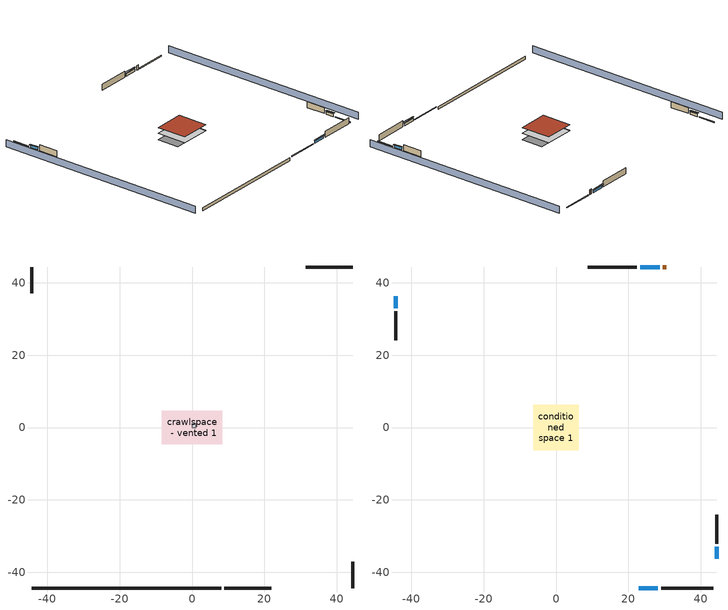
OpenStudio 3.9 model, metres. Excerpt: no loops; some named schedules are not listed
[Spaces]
crawlspace - vented 1
 floor foundation (Slab1 construction): -8.43,-4.68 -8.43,4.68 8.43,4.68 8.43,-4.68 z-0.91
 wall outside (RimJoist1 construction): 8.97,-44.38 21.95,-44.38 z0.3:0.61
 wall outside (RimJoist2 construction): -44.38,44.38 -44.38,37.16 z0.3:0.61
 wall outside (RimJoist3 construction): 44.38,44.38 31.4,44.38 z0.3:0.61
 wall outside (RimJoist4 construction): 44.38,-44.38 44.38,-37.16 z0.3:0.61
 wall foundation (FoundationWall1 construction): -44.38,-44.38 8.04,-44.38 z-0.91:0.3
furnace airloop ret air space
 floor adiabatic (AdiabaticConst): 0,0 0,1 1,1 1,0 z0
 wall adiabatic (AdiabaticConst): 0,1 0,0 1,0 1,1 0,1 z0:1
 ceiling adiabatic (AdiabaticConst): 1,0 1,1 0,1 0,0 z1
conditioned space 1
 floor to crawlspace - vented 1 (Floor1 construction): -6.28,-6.28 -6.28,6.28 6.28,6.28 6.28,-6.28 z0.3
 wall outside (Wall1 construction): 29.13,-44.38 43.46,-44.38 z0.3:2.74
 wall outside (Wall2 construction): -44.38,32.09 -44.38,24.13 z0.3:2.74
 wall outside (Wall3 construction): 22.38,44.38 8.82,44.38 z0.3:2.74
 wall outside (Wall4 construction): 44.38,-32.09 44.38,-24.13 z0.3:2.74
 wall outside (AdiabaticWallConstruction): 22.88,-44.38 28.2,-44.38 / 28.63,44.38 23.31,44.38 z0.3:1.46; -44.38,36.23 -44.38,33.02 / 44.38,-36.23 44.38,-33.02 z0.3:1.37
 wall outside (AdiabaticWallConstruction 1): 30.47,44.38 29.56,44.38 z0.3:2.34
 window (WindowConstruction): 22.88,-44.38 28.2,-44.38 z0.3:1.46
 window (WindowConstruction 1): -44.38,36.23 -44.38,33.02 z0.3:1.37
 window (WindowConstruction 2): 28.63,44.38 23.31,44.38 z0.3:1.46
 window (WindowConstruction 3): 44.38,-36.23 44.38,-33.02 z0.3:1.37
 door (Door): 30.47,44.38 29.56,44.38 z0.3:2.34
 roof outside (Roof1 construction): -6.28,6.28 -6.28,-6.28 6.28,-6.28 6.28,6.28 z2.74
shading: 48.96,-44.38 48.96,44.38 / -48.96,44.38 -48.96,-44.38 z0:2.74; 28.51,-44.38 22.58,-44.38 22.58,-44.99 28.51,-44.99 z1.77; -44.38,32.71 -44.38,36.54 -44.99,36.54 -44.99,32.71 z1.68; 23.01,44.38 28.93,44.38 28.93,44.99 23.01,44.99 z1.77; 44.38,-32.71 44.38,-36.54 44.99,-36.54 44.99,-32.71 z1.68
[Site]
Portland Intl Arpt_OR: Latitude {deg}=45.59; Longitude {deg}=-122.6; Time Zone {hr}=-8; Elevation {m}=33; Terrain=Suburbs; Keep Site Location Information=Yes
[Site:GroundTemperature:Shallow]
10.2558, 8.96328, 8.85977, 9.47314, 11.9355, 14.3863, 16.5111, 17.8571, 17.9714, 16.8767, 14.8061, 12.4304
[Site:WaterMainsTemperature]
Calculation Method=Schedule; Temperature Schedule=mains temperature schedule
[Building]
Building 1
[Material] Roughness=Rough
Name | Thickness {m} | Conductivity {W/m-K} | Density {kg/m3} | Specific Heat {J/kg-K} | Thermal Absorptance | Solar Absorptance | Visible Absorptance
slate or tile shingles | 0.01905 | 0.840978 | 1899.972 | 799.717 | 0.9 | 0.75 | 0.75
roof rigid ins | 0.051816 | 0.029427 | 32.04 | 1214.23 | 0.9 | 0.7 | 0.7
osb sheathing 0.75 in. | 0.01905 | 0.115458 | 512.64 | 1214.23 | 0.9 | 0.7 | 0.7
roof stud and cavity | 0.2032 | 0.132304 | 78.34581 | 1123.46 | 0.9 | 0.7 | 0.7
gypsum board | 0.0127 | 0.160291 | 801 | 837.4 | 0.9 | 0.6 | 0.6
wood siding | 0.0254 | 0.102417 | 544.68 | 1172.36 | 0.9 | 0.85 | 0.85
osb sheathing 0.5 in. | 0.0127 | 0.115458 | 512.64 | 1214.23 | 0.9 | 0.7 | 0.7
wall stud and cavity | 0.1397 | 0.550994 | 139.0536 | 1170.24 | 0.9 | 0.7 | 0.7
rim joist stud and cavity | 0.0508 | 0.178688 | 50.32683 | 1063.81 | 0.9 | 0.6 | 0.6
floor stud and cavity | 0.1397 | 0.923637 | 92.3553 | 1139.71 | 0.9 | 0.7 | 0.7
floor covering | 0.0127 | 0.0433444 | 54.468 | 1339.84 | 0.9 | 0.6 | 0.6
concrete 8.0 in. | 0.2032 | 1.803125 | 2242.8 | 837.4 | 0.9 | 0.7 | 0.7
soil 0.5 in. | 0.0127 | 1.3848 | 1842.3 | 418.7 | 0.9 | 0.7 | 0.7
wood siding 1; wood siding 2 | 0.0254 | 0.102417 | 544.68 | 1172.36
wall rigid ins | 0.512978 | 0.029427 | 32.04 | 1214.23 | 0.9 | 0.7 | 0.7
wall stud and cavity 1 | 0.0889 | 0.380278 | 52.3479 | 1209.89 | 0.9 | 0.7 | 0.7
door material | 0.04445 | 0.0612267 | 512.64 | 1214.23 | 0.9 | 0.7 | 0.7
wall stud and cavity 2 | 0.0889 | 0.391764 | 83.0341 | 1211.67 | 0.9 | 0.7 | 0.7
furniture material conditioned space 1 | 0.1524 | 0.115458 | 640.8 | 1214.23 | 0.9 | 0.6 | 0.6
[Construction]
Roof1 construction: slate or tile shingles, roof rigid ins, osb sheathing 0.75 in., roof stud and cavity, gypsum board
Wall1 construction; Wall2 construction; Wall3 construction; Wall4 construction: wood siding, osb sheathing 0.5 in., wall stud and cavity, gypsum board
RimJoist1 construction; RimJoist2 construction; RimJoist3 construction; RimJoist4 construction: wood siding, rim joist stud and cavity
Floor1 construction: floor stud and cavity, osb sheathing 0.75 in., floor covering
FoundationWall1 construction: concrete 8.0 in.
Slab1 construction: soil 0.5 in.
WindowConstruction; WindowConstruction 1; WindowConstruction 2; WindowConstruction 3: WindowMaterial
AdiabaticWallConstruction: wood siding 1, wall rigid ins, wall stud and cavity 1, gypsum board
Door: door material
AdiabaticWallConstruction 1: wood siding 2, wall rigid ins, wall stud and cavity 1, gypsum board
PartitionWallConstruction: gypsum board, wall stud and cavity 2, gypsum board
furniture construction conditioned space 1: furniture material conditioned space 1
AdiabaticConst: Adiabatic
[WindowMaterial:SimpleGlazingSystem]
WindowMaterial: U-Factor {W/m2-K}=2.15764; Solar Heat Gain Coefficient=0.44
[Material:NoMass]
Adiabatic: Roughness=Rough; Thermal Resistance {m2-K/W}=176.1
[ThermalZone] Multiplier=1; Use Ideal Air Loads=No
Name | Volume {m3} | Thermostat
conditioned space | 384.656 | conditioned space temperature setpoint
crawlspace - vented | 192.328
furnace airloop ret air zone | 1
[Sizing:Zone] Zone Cooling Design Supply Air Temperature Input Method=SupplyAirTemperature; Zone Cooling Design Supply Air Temperature {C}=14; Zone Cooling Design Supply Air Temperature Difference {deltaC}=11.11; Zone Heating Design Supply Air Temperature Input Method=SupplyAirTemperature; Zone Heating Design Supply Air Temperature {C}=40; Zone Heating Design Supply Air Temperature Difference {deltaC}=11.11; Zone Cooling Design Supply Air Humidity Ratio {kg-H2O/kg-air}=0.0085; Zone Heating Design Supply Air Humidity Ratio {kg-H2O/kg-air}=0.008; Cooling Design Air Flow Method=DesignDay; Heating Design Air Flow Method=DesignDay; Account for Dedicated Outdoor Air System=No; Dedicated Outdoor Air System Control Strategy=NeutralSupplyAir; Dedicated Outdoor Air Low Setpoint Temperature for Design {C}=autosize; Dedicated Outdoor Air High Setpoint Temperature for Design {C}=autosize; Zone Load Sizing Method=Sensible Load Only No Latent Load; Zone Latent Cooling Design Supply Air Humidity Ratio Input Method=HumidityRatioDifference; Zone Cooling Design Supply Air Humidity Ratio Difference {kgWater/kgDryAir}=0.005; Zone Latent Heating Design Supply Air Humidity Ratio Input Method=HumidityRatioDifference; Zone Humidification Design Supply Air Humidity Ratio Difference {kgWater/kgDryAir}=0.005; Sizing Option=Coincident
crawlspace - vented; furnace airloop ret air zone
[Space]
Name | Thermal Zone | Volume {m3}
conditioned space 1 | conditioned space | 384.656
crawlspace - vented 1 | crawlspace - vented | 192.328
furnace airloop ret air space | furnace airloop ret air zone
[ThermostatSetpoint:DualSetpoint]
conditioned space temperature setpoint: Heating Setpoint Temperature Schedule=heating setpoint; Cooling Setpoint Temperature Schedule=cooling setpoint; Temperature Difference Between Cutout And Setpoint {deltaC}=0
[Foundation:Kiva]
Foundation Kiva 1: Initial Indoor Air Temperature {C}=8.24991; Wall Height Above Grade {m}=0.3048; Wall Depth Below Slab {m}=0.2032
[Foundation:Kiva:Settings]
Soil Conductivity {W/m-K}=1.3848; Soil Density {kg/m3}=1842.3; Soil Specific Heat {J/kg-K}=418.7; Ground Solar Absorptivity=0.9; Ground Thermal Absorptivity=0.9; Ground Surface Roughness {m}=0.03; Far-Field Width {m}=40; Deep-Ground Boundary Condition=ZeroFlux; Deep-Ground Depth {m}=40; Minimum Cell Dimension {m}=0.2; Maximum Cell Growth Coefficient=3; Simulation Timestep=Timestep
[SurfaceProperty:ExposedFoundationPerimeter]
Slab1: Exposed Perimeter Calculation Method=TotalExposedPerimeter; Total Exposed Perimeter {m}=52.4256
[SurfaceProperty:IncidentSolarMultiplier] Incident Solar Multiplier=1; Incident Solar Multiplier Schedule=trans schedule winter=0.85 summer=0.7
Window1; Window2; Window3; Window4
[InternalMass:Definition] Design Level Calculation Method=SurfaceArea
Name | Construction | Surface Area {m2}
partition wall mass | PartitionWallConstruction | 157.749
furniture mass conditioned space 1 | furniture construction conditioned space 1 | 63.09974
[InternalMass] Space or SpaceType=conditioned space 1; Multiplier=1
Name | Internal Mass Definition
partition wall mass | partition wall mass
furniture mass conditioned space 1 | furniture mass conditioned space 1
[EnergyManagementSystem:Sensor]
Name | Output Variable or Output Meter Index Key | Output Variable or Output Meter
water_heater_T_set | water heater setpoint | Schedule Value
out_pb_s |  | Site Outdoor Air Barometric Pressure
out_wt_s |  | Site Outdoor Air Humidity Ratio
site_vw_s |  | Site Wind Speed
cool_season | cooling season schedule | Schedule Value
furnace_airloop_AH_MFR_s | Node 14 | System Node Mass Flow Rate
furnace_airloop_AH_VFR_s | Node 14 | System Node Current Density Volume Flow Rate
furnace_airloop_AH_Tout_s | Node 14 | System Node Temperature
furnace_airloop_AH_Wout_s | Node 14 | System Node Humidity Ratio
furnace_airloop_RA_T_s | Node 17 | System Node Temperature
furnace_airloop_Ra_W_s | Node 17 | System Node Humidity Ratio
furnace_airloop_0_DZ_T_s | crawlspace - vented | Zone Air Temperature
furnace_airloop_0_DZ_W_s | crawlspace - vented | Zone Mean Air Humidity Ratio
natural_vent_s | natural vent schedule | Schedule Value
htg_sp_s | heating setpoint | Schedule Value
clg_sp_s | cooling setpoint | Schedule Value
mech_vent_range_fan_0_sch_s | mech vent range fan 0 schedule | Schedule Value
mech_vent_bath_fan_0_sch_s | mech vent bath fan 0 schedule | Schedule Value
clothes_dryer_exhaust_0_sch_s | clothes_dryer | Schedule Value
htg_load_cond |  | Heating:EnergyTransfer:Zone:CONDITIONED SPACE
clg_load_cond |  | Cooling:EnergyTransfer:Zone:CONDITIONED SPACE
htg_load_duct |  | Heating:EnergyTransfer:Zone:FURNACE AIRLOOP RET AIR ZONE
clg_load_duct |  | Cooling:EnergyTransfer:Zone:FURNACE AIRLOOP RET AIR ZONE
s_conv | Floor1 | Surface Inside Face Convection Heat Gain Energy
s_ig | Floor1 | Surface Inside Face Internal Gains Radiation Heat Gain Energy
s_sol | Floor1 | Surface Inside Face Solar Radiation Heat Gain Energy
s_lgt | Floor1 | Surface Inside Face Lights Radiation Heat Gain Energy
s_surf | Floor1 | Surface Inside Face Net Surface Thermal Radiation Heat Gain Energy
s_conv_1 | Roof1 | Surface Inside Face Convection Heat Gain Energy
s_ig_1 | Roof1 | Surface Inside Face Internal Gains Radiation Heat Gain Energy
s_sol_1 | Roof1 | Surface Inside Face Solar Radiation Heat Gain Energy
s_lgt_1 | Roof1 | Surface Inside Face Lights Radiation Heat Gain Energy
s_surf_1 | Roof1 | Surface Inside Face Net Surface Thermal Radiation Heat Gain Energy
ss_sol | Door1 | Surface Inside Face Solar Radiation Heat Gain Energy
ss_lgt | Door1 | Surface Inside Face Lights Radiation Heat Gain Energy
ss_conv | Door1 | Surface Inside Face Convection Heat Gain Energy
ss_ig | Door1 | Surface Inside Face Internal Gains Radiation Heat Gain Energy
ss_surf | Door1 | Surface Inside Face Net Surface Thermal Radiation Heat Gain Energy
ss_conv_1 | Window1 | Surface Inside Face Convection Heat Gain Energy
ss_ig_1 | Window1 | Surface Inside Face Internal Gains Radiation Heat Gain Energy
ss_surf_1 | Window1 | Surface Inside Face Net Surface Thermal Radiation Heat Gain Energy
ss_trans_in | Window1 | Surface Window Transmitted Solar Radiation Rate
ss_back_out | Window1 | Surface Window Shortwave from Zone Back Out Window Heat Transfer Rate
ss_trans_out | Window1 | Surface Inside Face Initial Transmitted Diffuse Transmitted Out Window Solar Radiation Rate
ss_conv_2 | Window2 | Surface Inside Face Convection Heat Gain Energy
ss_ig_2 | Window2 | Surface Inside Face Internal Gains Radiation Heat Gain Energy
ss_surf_2 | Window2 | Surface Inside Face Net Surface Thermal Radiation Heat Gain Energy
ss_trans_in_1 | Window2 | Surface Window Transmitted Solar Radiation Rate
ss_back_out_1 | Window2 | Surface Window Shortwave from Zone Back Out Window Heat Transfer Rate
ss_trans_out_1 | Window2 | Surface Inside Face Initial Transmitted Diffuse Transmitted Out Window Solar Radiation Rate
ss_conv_3 | Window3 | Surface Inside Face Convection Heat Gain Energy
ss_ig_3 | Window3 | Surface Inside Face Internal Gains Radiation Heat Gain Energy
ss_surf_3 | Window3 | Surface Inside Face Net Surface Thermal Radiation Heat Gain Energy
ss_trans_in_2 | Window3 | Surface Window Transmitted Solar Radiation Rate
ss_back_out_2 | Window3 | Surface Window Shortwave from Zone Back Out Window Heat Transfer Rate
ss_trans_out_2 | Window3 | Surface Inside Face Initial Transmitted Diffuse Transmitted Out Window Solar Radiation Rate
ss_conv_4 | Window4 | Surface Inside Face Convection Heat Gain Energy
ss_ig_4 | Window4 | Surface Inside Face Internal Gains Radiation Heat Gain Energy
ss_surf_4 | Window4 | Surface Inside Face Net Surface Thermal Radiation Heat Gain Energy
ss_trans_in_3 | Window4 | Surface Window Transmitted Solar Radiation Rate
ss_back_out_3 | Window4 | Surface Window Shortwave from Zone Back Out Window Heat Transfer Rate
ss_trans_out_3 | Window4 | Surface Inside Face Initial Transmitted Diffuse Transmitted Out Window Solar Radiation Rate
s_conv_2 | Wall1 | Surface Inside Face Convection Heat Gain Energy
s_ig_2 | Wall1 | Surface Inside Face Internal Gains Radiation Heat Gain Energy
s_sol_2 | Wall1 | Surface Inside Face Solar Radiation Heat Gain Energy
s_lgt_2 | Wall1 | Surface Inside Face Lights Radiation Heat Gain Energy
s_surf_2 | Wall1 | Surface Inside Face Net Surface Thermal Radiation Heat Gain Energy
s_conv_3 | Wall2 | Surface Inside Face Convection Heat Gain Energy
s_ig_3 | Wall2 | Surface Inside Face Internal Gains Radiation Heat Gain Energy
s_sol_3 | Wall2 | Surface Inside Face Solar Radiation Heat Gain Energy
s_lgt_3 | Wall2 | Surface Inside Face Lights Radiation Heat Gain Energy
s_surf_3 | Wall2 | Surface Inside Face Net Surface Thermal Radiation Heat Gain Energy
s_conv_4 | Wall3 | Surface Inside Face Convection Heat Gain Energy
s_ig_4 | Wall3 | Surface Inside Face Internal Gains Radiation Heat Gain Energy
s_sol_4 | Wall3 | Surface Inside Face Solar Radiation Heat Gain Energy
s_lgt_4 | Wall3 | Surface Inside Face Lights Radiation Heat Gain Energy
s_surf_4 | Wall3 | Surface Inside Face Net Surface Thermal Radiation Heat Gain Energy
s_conv_5 | Wall4 | Surface Inside Face Convection Heat Gain Energy
s_ig_5 | Wall4 | Surface Inside Face Internal Gains Radiation Heat Gain Energy
s_sol_5 | Wall4 | Surface Inside Face Solar Radiation Heat Gain Energy
s_lgt_5 | Wall4 | Surface Inside Face Lights Radiation Heat Gain Energy
s_surf_5 | Wall4 | Surface Inside Face Net Surface Thermal Radiation Heat Gain Energy
im_conv | furniture mass conditioned space 1 | Surface Inside Face Convection Heat Gain Energy
im_ig | furniture mass conditioned space 1 | Surface Inside Face Internal Gains Radiation Heat Gain Energy
im_sol | furniture mass conditioned space 1 | Surface Inside Face Solar Radiation Heat Gain Energy
im_lgt | furniture mass conditioned space 1 | Surface Inside Face Lights Radiation Heat Gain Energy
im_surf | furniture mass conditioned space 1 | Surface Inside Face Net Surface Thermal Radiation Heat Gain Energy
im_conv_1 | partition wall mass | Surface Inside Face Convection Heat Gain Energy
im_ig_1 | partition wall mass | Surface Inside Face Internal Gains Radiation Heat Gain Energy
im_sol_1 | partition wall mass | Surface Inside Face Solar Radiation Heat Gain Energy
im_lgt_1 | partition wall mass | Surface Inside Face Lights Radiation Heat Gain Energy
im_surf_1 | partition wall mass | Surface Inside Face Net Surface Thermal Radiation Heat Gain Energy
airflow_gain | infil flow | Infiltration Sensible Heat Gain Energy
airflow_loss | infil flow | Infiltration Sensible Heat Loss Energy
airflow_gain_1 | natural vent flow | Infiltration Sensible Heat Gain Energy
airflow_loss_1 | natural vent flow | Infiltration Sensible Heat Loss Energy
airflow_gain_2 | whole house fan flow | Infiltration Sensible Heat Gain Energy
airflow_loss_2 | whole house fan flow | Infiltration Sensible Heat Loss Energy
mv_conv | mech vent bath fan 0 | Electric Equipment Convective Heating Energy
mv_rad | mech vent bath fan 0 | Electric Equipment Radiant Heating Energy
mv_conv_1 | mech vent house fan | Electric Equipment Convective Heating Energy
mv_rad_1 | mech vent house fan | Electric Equipment Radiant Heating Energy
mv_conv_2 | mech vent house fan cfis | Electric Equipment Convective Heating Energy
mv_rad_2 | mech vent house fan cfis | Electric Equipment Radiant Heating Energy
mv_conv_3 | mech vent range fan 0 | Electric Equipment Convective Heating Energy
mv_rad_3 | mech vent range fan 0 | Electric Equipment Radiant Heating Energy
mv_conv_4 | mech vent house fan latent load | Other Equipment Convective Heating Energy
mv_rad_4 | mech vent house fan latent load | Other Equipment Radiant Heating Energy
mv_conv_5 | mech vent house fan sensible load | Other Equipment Convective Heating Energy
mv_rad_5 | mech vent house fan sensible load | Other Equipment Radiant Heating Energy
ducts_conv | furnace airloop_0 RetCondToRP | Other Equipment Convective Heating Energy
ducts_rad | furnace airloop_0 RetCondToRP | Other Equipment Radiant Heating Energy
ducts_conv_1 | furnace airloop_0 RetLatLkToRP | Other Equipment Convective Heating Energy
ducts_rad_1 | furnace airloop_0 RetLatLkToRP | Other Equipment Radiant Heating Energy
ducts_conv_2 | furnace airloop_0 RetSensLkToRP | Other Equipment Convective Heating Energy
ducts_rad_2 | furnace airloop_0 RetSensLkToRP | Other Equipment Radiant Heating Energy
ducts_conv_3 | furnace airloop_0 SupCondToLv | Other Equipment Convective Heating Energy
ducts_rad_3 | furnace airloop_0 SupCondToLv | Other Equipment Radiant Heating Energy
ducts_conv_4 | furnace airloop_0 SupLatLkToCond | Other Equipment Convective Heating Energy
ducts_rad_4 | furnace airloop_0 SupLatLkToCond | Other Equipment Radiant Heating Energy
ducts_conv_5 | furnace airloop_0 SupSensLkToCond | Other Equipment Convective Heating Energy
ducts_rad_5 | furnace airloop_0 SupSensLkToCond | Other Equipment Radiant Heating Energy
ig_lgt_conv | interior lighting | Lights Convective Heating Energy
ig_lgt_rad | interior lighting | Lights Radiant Heating Energy
ig_lgt_vis | interior lighting | Lights Visible Radiation Heating Energy
ig_ee_conv | ceiling fan | Electric Equipment Convective Heating Energy
ig_ee_rad | ceiling fan | Electric Equipment Radiant Heating Energy
ig_ee_conv_1 | clothes dryer | Electric Equipment Convective Heating Energy
ig_ee_rad_1 | clothes dryer | Electric Equipment Radiant Heating Energy
ig_ee_conv_2 | clothes washer | Electric Equipment Convective Heating Energy
ig_ee_rad_2 | clothes washer | Electric Equipment Radiant Heating Energy
ig_ee_conv_3 | cooking range | Electric Equipment Convective Heating Energy
ig_ee_rad_3 | cooking range | Electric Equipment Radiant Heating Energy
ig_ee_conv_4 | dishwasher | Electric Equipment Convective Heating Energy
ig_ee_rad_4 | dishwasher | Electric Equipment Radiant Heating Energy
ig_ee_conv_5 | freezer | Electric Equipment Convective Heating Energy
[ElectricEquipment:Definition] Design Level Calculation Method=EquipmentLevel
Name | Design Level {W} | Fraction Latent | Fraction Radiant | Fraction Lost
ceiling fan | 17.9021 | 0 | 0.558 | 0
clothes washer | 351.16 | 0.03 | 0.162 | 0.7
clothes dryer | 4426.95 | 0.015 | 0.081 | 0.85
dishwasher | 428.603 | 0.3 | 0.18 | 0.4
fridge | 45.9075 | 0 | 0.6 | 0
fridge 2 | 80.4475 | 0 | 0.6 | 0
freezer | 194.914 | 0 | 0.6 | 0
cooking range | 1946.9 | 0.08 | 0.432 | 0.2
misc tv | 1036.61 | 0 | 0.6 | 0
misc plug loads | 811.409 | 0.021 | 0.558 | 0.049
whole house fan; mech vent house fan | 0 | 0 | 0 | 1
mech vent house fan cfis | 0 | 0 | 0 | 0
mech vent range fan 0; mech vent bath fan 0 | 30 | 0 | 0 | 1
[ElectricEquipment] Space or SpaceType=conditioned space 1
Name | Electric Equipment Definition | Schedule
ceiling fan | ceiling fan | ceiling_fan
clothes washer | clothes washer | clothes_washer
clothes dryer | clothes dryer | clothes_dryer
dishwasher | dishwasher | dishwasher
fridge | fridge | fridge schedule
fridge 1 | fridge 2 | fridge schedule 1
freezer | freezer | freezer schedule
cooking range | cooking range | cooking_range
misc tv | misc tv | plug_loads_tv
misc plug loads | misc plug loads | plug_loads_other
whole house fan | whole house fan | Always On Discrete
mech vent house fan | mech vent house fan | mech vent house fan schedule
mech vent house fan cfis | mech vent house fan cfis | mech vent house fan cfis schedule
mech vent range fan 0 | mech vent range fan 0 | mech vent range fan 0 schedule
mech vent bath fan 0 | mech vent bath fan 0 | mech vent bath fan 0 schedule
[OtherEquipment:Definition] Design Level Calculation Method=EquipmentLevel
Name | Design Level {W} | Fraction Latent | Fraction Radiant | Fraction Lost
water heater sens; furnace airloop_0 SupSensLkToCond; furnace airloop_0 SupCondToLv; furnace airloop_0 RetCondToRP; furnace airloop_0 RetSensLkToRP; furnace airloop_0 SupCondToDZ; furnace airloop_0 RetCondToDZ; furnace airloop_0 SupSensLkToDZ; mech vent house fan sensible load | 0 | 0 | 0 | 0
water heater lat; furnace airloop_0 SupLatLkToCond; furnace airloop_0 RetLatLkToRP; furnace airloop_0 SupLatLkToDZ; mech vent house fan latent load | 0 | 1 | 0 | 0
water heater energy adjustment1 | 0.01 | 0 | 0 | 1
clothes dryer 2 | 0 | 0.015 | 0.081 | 0.85
cooking range 2 | 0 | 0.08 | 0.432 | 0.2
general water use sensible | -79.8895 | 0 | 0.6 | 0
general water use latent | 81.0615 | 1 | 0 | 0
[OtherEquipment]
Name | Other Equipment Definition | Space or SpaceType | Schedule | Fuel Type
water heater sens | water heater sens | conditioned space 1 | Always On Discrete
water heater lat | water heater lat | conditioned space 1 | Always On Discrete
water heater energy adjustment1 | water heater energy adjustment1 | conditioned space 1 | Always On Discrete | Electricity
clothes dryer 1 | clothes dryer 2 | conditioned space 1 | clothes_dryer | Electricity
cooking range 1 | cooking range 2 | conditioned space 1 | cooking_range | Electricity
general water use sensible | general water use sensible | conditioned space 1 | general water use schedule
general water use latent | general water use latent | conditioned space 1 | general water use schedule
furnace airloop_0 SupSensLkToCond | furnace airloop_0 SupSensLkToCond | conditioned space 1 | Always On Discrete
furnace airloop_0 SupLatLkToCond | furnace airloop_0 SupLatLkToCond | conditioned space 1 | Always On Discrete
furnace airloop_0 SupCondToLv | furnace airloop_0 SupCondToLv | conditioned space 1 | Always On Discrete
furnace airloop_0 RetCondToRP | furnace airloop_0 RetCondToRP | furnace airloop ret air space | Always On Discrete
furnace airloop_0 RetSensLkToRP | furnace airloop_0 RetSensLkToRP | furnace airloop ret air space | Always On Discrete
furnace airloop_0 RetLatLkToRP | furnace airloop_0 RetLatLkToRP | furnace airloop ret air space | Always On Discrete
furnace airloop_0 SupCondToDZ | furnace airloop_0 SupCondToDZ | crawlspace - vented 1 | Always On Discrete
furnace airloop_0 RetCondToDZ | furnace airloop_0 RetCondToDZ | crawlspace - vented 1 | Always On Discrete
furnace airloop_0 SupSensLkToDZ | furnace airloop_0 SupSensLkToDZ | crawlspace - vented 1 | Always On Discrete
furnace airloop_0 SupLatLkToDZ | furnace airloop_0 SupLatLkToDZ | crawlspace - vented 1 | Always On Discrete
mech vent house fan sensible load | mech vent house fan sensible load | conditioned space 1 | Always On Discrete
mech vent house fan latent load | mech vent house fan latent load | conditioned space 1 | Always On Discrete
[WaterUse:Equipment:Definition]
Name | Peak Flow Rate {m3/s}
clothes washer | 1.12917e-05
dishwasher | 6.56065e-06
[Lights:Definition]
interior lighting: Design Level Calculation Method=LightingLevel; Lighting Level {W}=317.682; Fraction Radiant=0.6; Fraction Visible=0.2; Return Air Fraction=0
[Lights]
interior lighting: Lights Definition=interior lighting; Space or SpaceType=conditioned space 1; Schedule=lighting_interior; Fraction Replaceable=1
[Exterior:Lights:Definition]
exterior lighting: Design Level {W}=10.6381
[Exterior:Lights]
exterior lighting: Exterior Lights Definition=exterior lighting; Schedule=exterior lighting schedule
[People:Definition]
occupants: Number of People Calculation Method=People; Number of People {people}=4; Fraction Radiant=0.314171; Sensible Heat Fraction=0.56303; Carbon Dioxide Generation Rate {m3/s-W}=0; Enable ASHRAE 55 Comfort Warnings=No; Mean Radiant Temperature Calculation Type=EnclosureAveraged
[People]
occupants: People Definition=occupants; Space or SpaceType=conditioned space 1; Number of People Schedule=occupants; Activity Level Schedule=occupants activity schedule; Multiplier=1
[ZoneMixing] Schedule=Always On Continuous; Design Flow Rate Calculation Method=Flow/Zone; Design Flow Rate {m3/s}=0
Name | Zone or Space | Source Zone or Space
furnace airloop_0 ZoneMixDZToCond mix | conditioned space | crawlspace - vented
furnace airloop_0 ZoneMixCondToDZ mix | crawlspace - vented | conditioned space
[SpaceInfiltration:DesignFlowRate] Schedule=Always On Discrete
Name | Space or SpaceType | Design Flow Rate Calculation Method | Design Flow Rate {m3/s} | Air Changes per Hour {1/hr} | Constant Term Coefficient | Temperature Term Coefficient | Velocity Term Coefficient | Velocity Squared Term Coefficient
natural vent flow; whole house fan flow; infil flow | conditioned space 1 | Flow/Space | 0
infil crawlspace - vented 1 | crawlspace - vented 1 | AirChanges/Hour |  | 2.6013 | 1 | 0 | 0 | 0
crawlspace_vented 1 duct leakage imbalance infil flow | crawlspace - vented 1 | Flow/Space | 0
